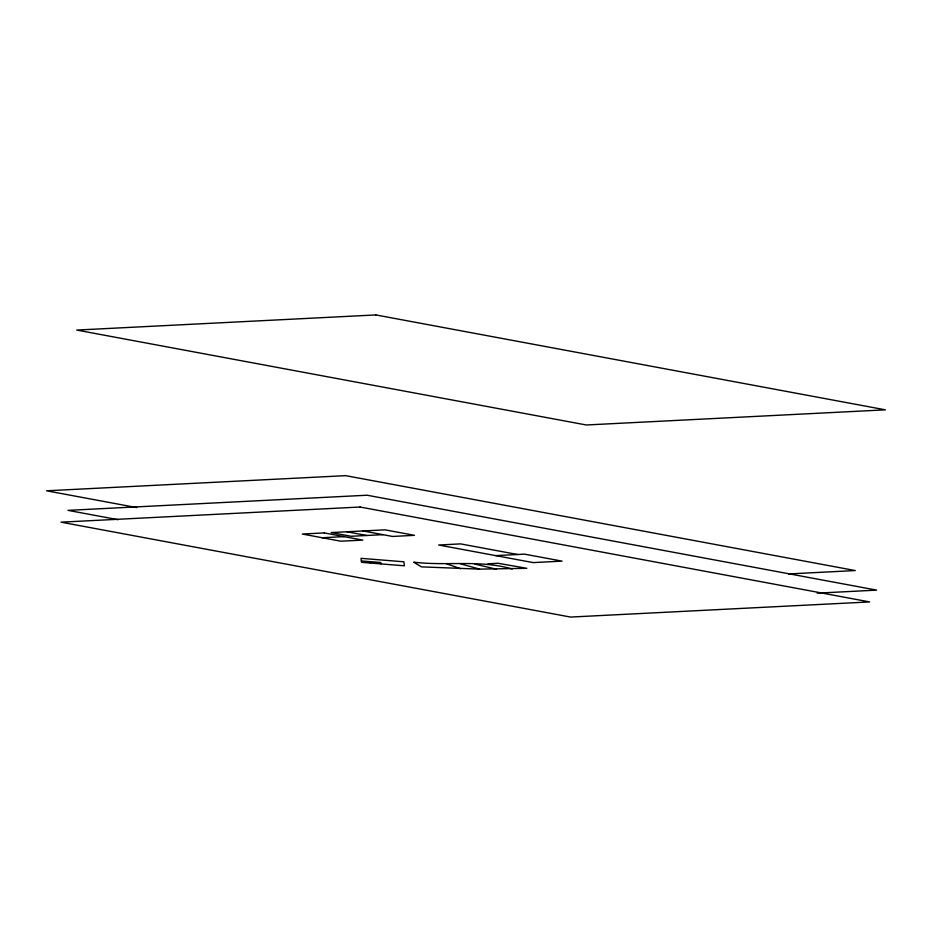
<?xml version="1.0" encoding="UTF-8"?>
<svg xmlns="http://www.w3.org/2000/svg" width="932" height="932" viewBox="0 0 932 932"><rect width="100%" height="100%" fill="white"/><g stroke="black" fill="none" stroke-linecap="round" stroke-linejoin="round"><path stroke-width="1.4" d="M322.181 537.741L344.141 536.622M382.959 534.665L351.073 536.273L331.175 532.568L385.021 529.842L414.484 535.329L392.535 536.448L363.061 530.96M495.638 555.612L524.576 554.156L562.089 561.134L533.162 562.602L438.669 545.01L460.629 543.892L517.598 554.505M487.984 563.79L498.107 563.278L526.79 568.31L479.514 569.126L421.392 566.866L413.738 562.159C446.533 566.202 480.248 559.491 512.239 569.044M788.472 573.949L855.25 570.559L345.69 475.658L46.6 490.791L136.771 507.591M817.143 593.148L876.663 590.131L367.103 495.218L68.013 510.363L118.108 519.695M361.348 560.947L380.745 562.509L380.932 563.907M370.319 563.045L361.534 562.334L361.01 558.326L403.871 561.798L404.395 565.806L370.319 563.045L370.144 561.658M346.949 531.776L366.835 535.481M474.784 564.058L496.546 569.254M460.734 563.883L479.514 569.126M446.242 563.697L460.618 568.718M375.829 314.934L76.75 330.068L586.31 424.98L885.4 409.835L375.829 314.934M360.09 507.02L60.999 522.165L570.57 617.066L869.661 601.932L360.09 507.02M324.254 532.918L302.283 534.036L340.832 541.212L362.804 540.106L324.254 532.918"/></g></svg>
